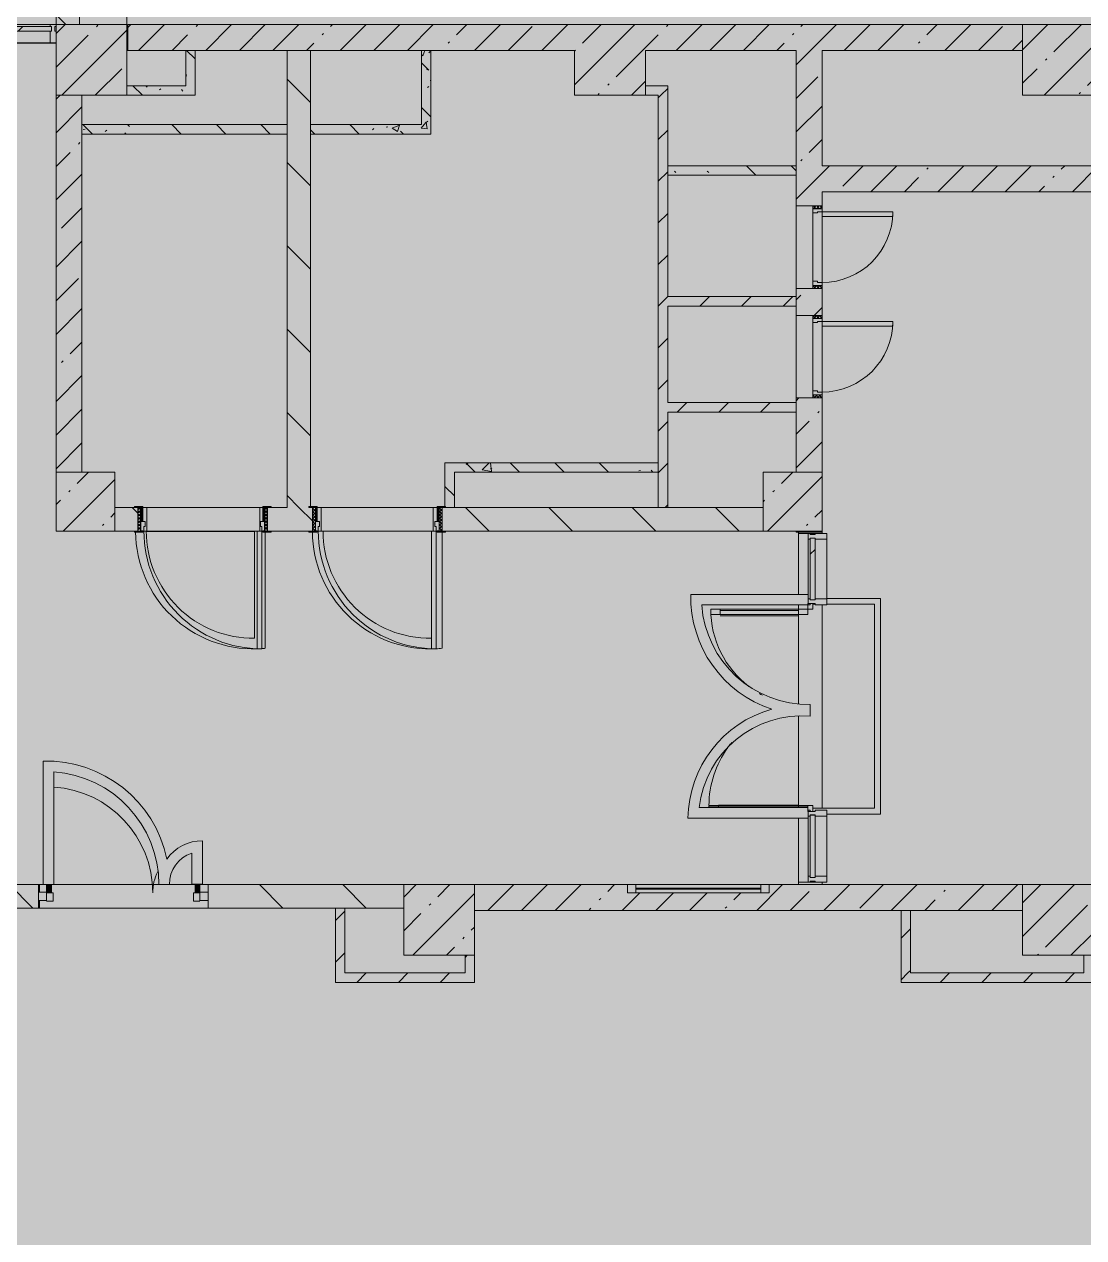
# Model space of a CAD drawing. Header units: millimetres. Extents: x -3456 to 185767, y -8553 to 29000.
# Drawn here: x 72197 to 81187, y 4902 to 15201 of the extents above; entities that cross this region are included whole.
import ezdxf

# ---------------------------------------------------------------- set-up
doc = ezdxf.new("R2010")
doc.units = ezdxf.units.MM
doc.layers.add('A-DETL-GENF-2', color=7, linetype='Continuous', lineweight=9, true_color=0xc0c0c0, transparency=0.4)
for name, color, linetype, lineweight, true_color in [('A-DETL-GENF-3', 7, 'Continuous', 5, 0xe2e2e2), ('A-DETL-GENF-5', 7, 'Continuous', 5, 0xb7b7b7), ('A-DOOR-3', 7, 'Continuous', 5, 0xaaaaaa), ('A-DOOR-4', 7, 'Continuous', 5, 0xe2e2e2), ('A-DOOR-5', 7, 'Continuous', 5, 0xb7b7b7), ('A-DOOR-FRAM-4', 7, 'Continuous', 5, 0xe2e2e2), ('A-DOOR-FRAM-5', 7, 'Continuous', 5, 0xaaaaaa), ('A-DOOR-FRAM-6', 7, 'Continuous', 5, 0xb7b7b7), ('A-FLOR-1', 7, 'Continuous', 5, 0xb7b7b7), ('A-GLAZ-3', 7, 'Continuous', 5, 0x737373), ('A-GLAZ-CURT-2', 7, 'Continuous', 5, 0x737373), ('A-GLAZ-CWMG-2', 7, 'Continuous', 5, 0x737373), ('A-WALL-4', 7, 'Continuous', 9, 0x737373), ('I-WALL-4', 7, 'Continuous', 5, 0x737373), ('I-WALL-5', 7, 'Continuous', 5, 0x787878), ('S-COLS-1', 7, 'Continuous', 5, 0x737373)]:
    doc.layers.add(name, color=color, linetype=linetype, lineweight=lineweight, true_color=true_color)
for name, color, linetype, lineweight in [('A-GLAZ-CURT-3', 7, 'Continuous', 5), ('I-WALL-3', 7, 'Continuous', 5), ('S-COLS-2', 7, 'Continuous', 5)]:
    doc.layers.add(name, color=color, linetype=linetype, lineweight=lineweight)
pattern_1 = [(135, (58756.86, 0), (-353.5534, -353.5534), [])]
pattern_2 = [(45, (58756.86, 0), (-285.123, 285.123), []), (45, (59042, 0), (-285.123, 285.123), [504.031, -100.806, 16.764, -84.042])]
pattern_3 = [(45, (58756.86, 0), (-176.7767, 176.7767), [])]
pattern_4 = [(135, (58756.86, 0), (-377.171, -377.171), [533.4, -88.9, 17.78, -88.9]), (135, (58756.86, 376.94), (-377.171, -377.171), []), (50, (58756.86, 0), (637.645, -55.787), [66.675, -733.425]), (355, (58756.86, 0), (-123.35, 668.7), [53.34, -586.74]), (100.451, (58810, -4.65), (514.299, 612.908), [56.665, -623.315]), (46.184, (58756.86, 177.8), (948.776, -147.15), [100.012, -1100.137]), (96.636, (58835.9, 165.5), (830.91, 865.997), [84.998, -934.973]), (351.184, (58756.9, 177.8), (830.918, 865.99), [80.01, -880.11]), (21, (58845.76, 133.35), (530.651, -357.928), [66.675, -733.425]), (326, (58845.76, 133.35), (216.308, 644.658), [53.34, -586.74]), (71.451, (58890, 103.5), (746.96, 286.724), [56.665, -623.315]), (37.5, (58756.86, 0), (10.8105, 295.9426), [16.764, -562.864, 16.764, -578.866, -588.962]), (37.5, (58756.86, 0), (10.8105, 295.9426), [-1175.258, 16.764, -572.198]), (7.5, (58756.86, 0), (233.869, 350.6318), [16.764, -322.834, 16.764, -549.529, -224.472]), (7.5, (58756.86, 0), (233.869, 350.6318), [-905.891, 16.764, -207.708]), (327.5, (58558.61, 0), (474.5678, -20.0513), [16.764, -205.486, 16.764, -676.656, -920.115]), (327.5, (58558.61, 0), (474.5678, -20.0513), [-915.67, 16.764, -903.351]), (317.5, (58469.7, 0), (518.452, 88.9934), [16.764, -272.161, 16.764, -443.738, -653.415]), (317.5, (58469.7, 0), (518.452, 88.9934), [-749.427, 16.764, -636.651])]

# ---------------------------------------------------------------- blocks, each defined once
blk = doc.blocks.new('BSC_Колонна _Прямоугольная - 600х600-V93-2_6_1_птичка')
at = {"layer": 'S-COLS-2'}
h = blk.add_hatch(dxfattribs=at)
h.set_pattern_fill('FP_121', color=256, style=0, pattern_type=2)
h.set_pattern_definition([(45, (-14010, -14900), (-285.123, 285.123), []), (45, (-13724.88, -14900), (-285.123, 285.123), [504.031, -100.806, 16.764, -84.042])])
h.paths.add_polyline_path([(300, -300), (300, 300), (-300, 300), (-300, -300)])
at = {"layer": 'S-COLS-1'}
for p, q in [((300, 300), (-300, 300)), ((-300, 300), (-300, -300)), ((300, -300), (300, 300)), ((-300, -300), (300, -300))]:
    blk.add_line(p, q, dxfattribs=at)
blk = doc.blocks.new('110_Дверь_СКБ_1Ст_Внутренняя1 - Д-4 1100x2100h_су мгн-32375332-2_6_1_птичка')
at = {"layer": 'A-DOOR-3'}
h = blk.add_hatch(dxfattribs=at)
h.set_pattern_fill('FP_15', color=256, style=0, pattern_type=2)
h.set_pattern_definition([(135, (1751.41, 164.685), (-14.14214, -14.14214), []), (225, (1751.41, 164.685), (14.14214, -14.14214), [])])
h.paths.add_polyline_path([(562.5, 100), (537.5, 100), (537.5, -100), (562.5, -100)])
at = {"layer": 'A-DOOR-4'}
h = blk.add_hatch(color=256, dxfattribs=at)
h.paths.add_polyline_path([(512.5, 100), (512.5, 60), (502.5, 60), (502.5, 20), (537.5, 20), (537.5, 100)])
h.paths.add_polyline_path([(-487.5, 100), (-512.5, 100), (-512.5, 20), (-477.5, 20), (-477.5, 60), (-487.5, 60)])
at = {"layer": 'A-DOOR-FRAM-4'}
for points in [[(-487.5, 1100), (-487.5, 100), (-447.5, 100), (-447.5, 1100)], [(-567.5, 108), (-567.5, 100), (-497.5, 100), (-497.5, 108)], [(522.5, 108), (522.5, 100), (592.5, 100), (592.5, 108)], [(-497.5, 20), (-512.5, 20), (-512.5, -100), (-497.5, -100)], [(537.5, 20), (522.5, 20), (522.5, -100), (537.5, -100)], [(-567.5, -100), (-567.5, -108), (-497.5, -108), (-497.5, -100)], [(592.5, -100), (522.5, -100), (522.5, -108), (592.5, -108)]]:
    blk.add_hatch(color=256, dxfattribs=at).paths.add_polyline_path(points)
at = {"layer": 'A-DOOR-FRAM-5'}
h = blk.add_hatch(dxfattribs=at)
h.set_pattern_fill('FP_16', color=256, style=0, pattern_type=2)
h.set_pattern_definition([(45, (-371.384, 164.685), (-14.1421, 14.1421), []), (135, (-371.384, 164.685), (-14.1421, -14.1421), [])])
h.paths.add_polyline_path([(-512.5, 100), (-537.5, 100), (-537.5, -100), (-512.5, -100)])
at = {"layer": 'A-DOOR-5'}
for p, q in [((-487.5, 1100), (-487.5, 100)), ((-447.5, 1100), (-487.5, 1100)), ((-447.5, 100), (-447.5, 1100)), ((-487.5, 100), (-447.5, 100))]:
    blk.add_line(p, q, dxfattribs=at)
blk.add_arc((-487.5, 100), 1000, 360, 90, dxfattribs=at)
at = {"layer": 'A-DOOR-FRAM-6'}
for p, q in [((-497.5, 108), (-567.5, 108)), ((-567.5, 108), (-567.5, 100)), ((-497.5, 100), (-497.5, 108)), ((592.5, 108), (522.5, 108)), ((522.5, 108), (522.5, 100)), ((592.5, 100), (592.5, 108)), ((-567.5, 100), (-497.5, 100)), ((-512.5, 100), (-537.5, 100)), ((-537.5, 100), (-537.5, -100)), ((-487.5, 100), (-512.5, 100)), ((-512.5, 100), (-512.5, 20)), ((-512.5, -100), (-512.5, 100)), ((-497.5, 100), (-512.5, 100)), ((-512.5, 100), (-512.5, 99)), ((-512.5, 99), (-497.5, 99)), ((-512.5, 20), (-477.5, 20)), ((-497.5, 20), (-512.5, 20)), ((-512.5, 20), (-512.5, -100)), ((-497.5, 99), (-497.5, 100)), ((-497.5, -100), (-497.5, 20)), ((-487.5, 60), (-487.5, 100)), ((-477.5, 60), (-487.5, 60)), ((-477.5, 20), (-477.5, 60)), ((512.5, 60), (502.5, 60)), ((502.5, 60), (502.5, 20)), ((502.5, 20), (537.5, 20)), ((512.5, 100), (512.5, 60)), ((537.5, 100), (512.5, 100)), ((537.5, 100), (522.5, 100)), ((522.5, 100), (522.5, 99)), ((522.5, 100), (592.5, 100)), ((522.5, 99), (537.5, 99)), ((537.5, 20), (522.5, 20)), ((522.5, 20), (522.5, -100)), ((537.5, 20), (537.5, 100)), ((562.5, 100), (537.5, 100)), ((537.5, 100), (537.5, -100)), ((537.5, 99), (537.5, 100)), ((537.5, -100), (537.5, 20)), ((562.5, -100), (562.5, 100)), ((-497.5, -100), (-567.5, -100)), ((-567.5, -100), (-567.5, -108)), ((-537.5, -100), (-512.5, -100)), ((-512.5, -100), (-497.5, -100)), ((-497.5, -108), (-497.5, -100)), ((522.5, -100), (537.5, -100)), ((592.5, -100), (522.5, -100)), ((522.5, -100), (522.5, -108)), ((537.5, -100), (562.5, -100)), ((592.5, -108), (592.5, -100)), ((-567.5, -108), (-497.5, -108)), ((522.5, -108), (592.5, -108))]:
    blk.add_line(p, q, dxfattribs=at)
blk = doc.blocks.new('BSC_Колонна _Прямоугольная - 500х500-V149-2_6_1_птичка')
at = {"layer": 'S-COLS-2'}
h = blk.add_hatch(dxfattribs=at)
h.set_pattern_fill('FP_172', color=256, style=0, pattern_type=2)
h.set_pattern_definition([(45, (-19960, -11150), (-285.123, 285.123), []), (45, (-19674.88, -11150), (-285.123, 285.123), [504.031, -100.806, 16.764, -84.042])])
h.paths.add_polyline_path([(-250, -250), (250, -250), (250, 250), (-250, 250), (-250, 72)])
at = {"layer": 'S-COLS-1'}
for p, q in [((250, 250), (-250, 250)), ((-250, 250), (-250, -250)), ((250, -250), (250, 250)), ((-250, -250), (250, -250))]:
    blk.add_line(p, q, dxfattribs=at)
blk = doc.blocks.new('110_Дверь_СКБ_1Ст - д-18 _п_ 700x2100h_Технический шкаф ЭОМ и СС-32102833-2_6_1_птичка')
at = {"layer": 'A-DOOR-3'}
h = blk.add_hatch(dxfattribs=at)
h.set_pattern_fill('FP_57', color=256, style=0, pattern_type=2)
h.set_pattern_definition([(135, (1951.41, 174.685), (-14.14214, -14.14214), []), (225, (1951.41, 174.685), (14.14214, -14.14214), [])])
h.paths.add_polyline_path([(362.5, 110), (337.5, 110), (337.5, 30), (362.5, 30)])
at = {"layer": 'A-DOOR-4'}
h = blk.add_hatch(color=256, dxfattribs=at)
h.paths.add_polyline_path([(337.5, 110), (312.5, 110), (312.5, 70), (302.5, 70), (302.5, 30), (337.5, 30)])
h.paths.add_polyline_path([(-277.5, 70), (-287.5, 70), (-287.5, 110), (-312.5, 110), (-312.5, 30), (-277.5, 30)])
at = {"layer": 'A-DOOR-FRAM-4'}
blk.add_hatch(color=256, dxfattribs=at).paths.add_polyline_path([(-247.5, 710), (-287.5, 710), (-287.5, 110), (-247.5, 110)])
at = {"layer": 'A-DOOR-FRAM-5'}
h = blk.add_hatch(dxfattribs=at)
h.set_pattern_fill('FP_58', color=256, style=0, pattern_type=2)
h.set_pattern_definition([(45, (-171.384, 174.685), (-14.1421, 14.1421), []), (135, (-171.384, 174.685), (-14.1421, -14.1421), [])])
h.paths.add_polyline_path([(-312.5, 110), (-337.5, 110), (-337.5, 30), (-312.5, 30)])
at = {"layer": 'A-DOOR-5'}
for p, q in [((-287.5, 710), (-287.5, 110)), ((-247.5, 710), (-287.5, 710)), ((-247.5, 110), (-247.5, 710)), ((-287.5, 110), (-247.5, 110))]:
    blk.add_line(p, q, dxfattribs=at)
blk.add_arc((-287.5, 110), 600, 360, 90, dxfattribs=at)
at = {"layer": 'A-DOOR-FRAM-6'}
for p, q in [((-312.5, 110), (-337.5, 110)), ((-337.5, 110), (-337.5, 30)), ((-287.5, 110), (-312.5, 110)), ((-312.5, 110), (-312.5, 30)), ((-312.5, 30), (-312.5, 110)), ((-287.5, 70), (-287.5, 110)), ((-247.5, 110), (312.5, 110)), ((312.5, 110), (312.5, 70)), ((337.5, 110), (312.5, 110)), ((337.5, 30), (337.5, 110)), ((362.5, 110), (337.5, 110)), ((337.5, 110), (337.5, 30)), ((362.5, 30), (362.5, 110)), ((-337.5, 30), (-312.5, 30)), ((-312.5, 30), (-277.5, 30)), ((-277.5, 70), (-287.5, 70)), ((-277.5, 30), (-277.5, 70)), ((302.5, 30), (-277.5, 30)), ((312.5, 70), (302.5, 70)), ((302.5, 70), (302.5, 30)), ((302.5, 30), (337.5, 30)), ((337.5, 30), (362.5, 30))]:
    blk.add_line(p, q, dxfattribs=at)
blk = doc.blocks.new('BSC_Колонна _Прямоугольная - 500х500-V178-2_6_1_птичка')
at = {"layer": 'S-COLS-2'}
h = blk.add_hatch(dxfattribs=at)
h.set_pattern_fill('FP_195', color=256, style=0, pattern_type=2)
h.set_pattern_definition([(45, (-13960, -11150), (-285.123, 285.123), []), (45, (-13674.88, -11150), (-285.123, 285.123), [504.031, -100.806, 16.764, -84.042])])
h.paths.add_polyline_path([(-250, -250), (250, -250), (250, 250), (-250, 250), (-250, -208)])
at = {"layer": 'S-COLS-1'}
for p, q in [((250, 250), (-250, 250)), ((-250, 250), (-250, -250)), ((250, -250), (250, 250)), ((-250, -250), (250, -250))]:
    blk.add_line(p, q, dxfattribs=at)
blk = doc.blocks.new('BSC_Колонна _Прямоугольная - 600х600-V182-2_6_1_птичка')
at = {"layer": 'S-COLS-2'}
h = blk.add_hatch(dxfattribs=at)
h.set_pattern_fill('FP_198', color=256, style=0, pattern_type=2)
h.set_pattern_definition([(45, (-22210, -14900), (-285.123, 285.123), []), (45, (-21924.88, -14900), (-285.123, 285.123), [504.031, -100.806, 16.764, -84.042])])
h.paths.add_polyline_path([(300, -300), (300, 300), (-300, 300), (-300, -300)])
at = {"layer": 'S-COLS-1'}
for p, q in [((300, 300), (-300, 300)), ((-300, 300), (-300, -300)), ((300, -300), (300, 300)), ((-300, -300), (300, -300))]:
    blk.add_line(p, q, dxfattribs=at)
blk = doc.blocks.new('BSC_Колонна _Прямоугольная - 600х600-V188-2_6_1_птичка')
at = {"layer": 'S-COLS-2'}
h = blk.add_hatch(dxfattribs=at)
h.set_pattern_fill('FP_204', color=256, style=0, pattern_type=2)
h.set_pattern_definition([(45, (-22210, -7600), (-285.123, 285.123), []), (45, (-21924.88, -7600), (-285.123, 285.123), [504.031, -100.806, 16.764, -84.042])])
h.paths.add_polyline_path([(300, -300), (300, 300), (-300, 300), (-300, -300)])
at = {"layer": 'S-COLS-1'}
for p, q in [((300, 300), (-300, 300)), ((-300, 300), (-300, -300)), ((300, -300), (300, 300)), ((-300, -300), (300, -300))]:
    blk.add_line(p, q, dxfattribs=at)
blk = doc.blocks.new('BSC_Колонна _Прямоугольная - 600х600-V200-2_6_1_птичка')
at = {"layer": 'S-COLS-2'}
h = blk.add_hatch(dxfattribs=at)
h.set_pattern_fill('FP_215', color=256, style=0, pattern_type=2)
h.set_pattern_definition([(45, (-16960, -7600), (-285.123, 285.123), []), (45, (-16674.88, -7600), (-285.123, 285.123), [504.031, -100.806, 16.764, -84.042])])
h.paths.add_polyline_path([(300, -300), (300, 300), (-300, 300), (-300, -300)])
at = {"layer": 'S-COLS-1'}
for p, q in [((300, 300), (-300, 300)), ((-300, 300), (-300, -300)), ((300, -300), (300, 300)), ((-300, -300), (300, -300))]:
    blk.add_line(p, q, dxfattribs=at)
blk = doc.blocks.new('Прямоугольный импост - Импост структурный с накладкой - 160мм-23997896-2_6_1_птичка')
at = {"layer": 'A-GLAZ-CWMG-2'}
for p, q in [((-50, 40), (-50, 140)), ((-50, 140), (0, 140)), ((-40, 40), (-50, 40)), ((-50, -17), (-50, 0)), ((-50, 0), (-40, 0)), ((-40, 0), (-40, 40)), ((-10, 40), (-10, 0)), ((0, 40), (-10, 40)), ((-10, 0), (0, 0)), ((0, -17), (-50, -17))]:
    blk.add_line(p, q, dxfattribs=at)
blk = doc.blocks.new('Системная панель - Стекло - 40мм-23997898-2_6_1_птичка')
at = {"layer": 'A-GLAZ-CURT-3'}
h = blk.add_hatch(dxfattribs=at)
h.set_pattern_fill('FP_220', color=256, style=0, pattern_type=2)
h.set_pattern_definition([(45, (-13750.1, -14683), (-1414.21, 1414.21), [1000, -3000]), (45, (-14750.1, -15183), (-1414.21, 1414.21), [3000, -1000]), (45, (-12750.1, -15683), (-1414.21, 1414.21), [1000, -3000])])
h.paths.add_polyline_path([(420, -40), (420, 0), (-420, 0), (-420, -40)])
at = {"layer": 'A-GLAZ-CURT-2'}
for p, q in [((420, 0), (-420, 0)), ((-420, 0), (-420, -40)), ((-420, -40), (420, -40)), ((420, -40), (420, 0))]:
    blk.add_line(p, q, dxfattribs=at)
blk = doc.blocks.new('Прямоугольный импост - Импост структурный с накладкой - 160мм-23771920-2_6_1_птичка')
at = {"layer": 'A-GLAZ-CWMG-2'}
for p, q in [((13660, 15200), (12840, 15200)), ((13660, 15043), (12840, 15043))]:
    blk.add_line(p, q, dxfattribs=at)
blk = doc.blocks.new('Прямоугольный импост - 50 x 70 мм-31927764-2_6_1_птичка')
at = {"layer": 'A-GLAZ-CWMG-2'}
for p, q in [((-70, 35), (0, 35)), ((-70, -35), (-70, 35)), ((0, 35), (0, -35)), ((0, -35), (-70, -35))]:
    blk.add_line(p, q, dxfattribs=at)
blk = doc.blocks.new('Дверь_Витражная_остекление_ - ДВН_ДАО_Главный вход_1200 в свету Д-22 _п_-31928779-2_6_1_птичка')
at = {"layer": 'A-DOOR-4'}
for points in [[(650, 30), (650, 103), (610, 103), (610, 30)], [(-610, 30), (-610, 100), (-650, 100), (-650, 30)]]:
    blk.add_hatch(color=256, dxfattribs=at).paths.add_polyline_path(points)
at = {"layer": 'A-DETL-GENF-5'}
for p, q in [((610, 103), (610, 30)), ((650, 35), (650, 103)), ((-650, 100), (-650, 35)), ((-650, 30), (-610, 30)), ((-595, 30), (-650, 30)), ((-610, 30), (-610, 100)), ((-595, -40), (-595, 30)), ((595, -40), (595, 30)), ((595, 30), (650, 30)), ((610, 30), (650, 30)), ((-650, -40), (-595, -40)), ((650, -40), (595, -40))]:
    blk.add_line(p, q, dxfattribs=at)
at = {"layer": 'A-DOOR-5'}
for p, q in [((650, 103), (650, 35)), ((-650, 100), (-650, 35))]:
    blk.add_line(p, q, dxfattribs=at)
for centre, radius, start, end in [((-650, 30), 900, 360, 86.0972), ((650, 30), 400, 153.3442, 180)]:
    blk.add_arc(centre, radius, start, end, dxfattribs=at)
blk = doc.blocks.new('Прямоугольный импост - 50 x 70 мм-31701779-2_6_1_птичка')
at = {"layer": 'A-GLAZ-CWMG-2'}
for p, q in [((0, 35), (-70, 35)), ((-70, 35), (-70, -35)), ((0, -35), (0, 35)), ((-70, -35), (0, -35))]:
    blk.add_line(p, q, dxfattribs=at)
blk = doc.blocks.new('Прямоугольный импост - Импост структурный с накладкой - 160мм Темный-30756008-2_6_1_птичка')
at = {"layer": 'A-GLAZ-CWMG-2'}
for p, q in [((-50, 0), (-50, 17)), ((-50, 17), (0, 17)), ((-40, 0), (-50, 0)), ((-40, -40), (-40, 0)), ((0, 0), (-10, 0)), ((-10, 0), (-10, -40)), ((0, 17), (0, 0)), ((-50, -140), (-50, -40)), ((-50, -40), (-40, -40)), ((-10, -40), (0, -40)), ((0, -40), (0, -140)), ((0, -140), (-50, -140))]:
    blk.add_line(p, q, dxfattribs=at)
blk = doc.blocks.new('Системная панель - Стекло - 40мм-32387041-2_6_1_птичка')
at = {"layer": 'A-GLAZ-CURT-3'}
h = blk.add_hatch(dxfattribs=at)
h.set_pattern_fill('FP_227', color=256, style=0, pattern_type=2)
h.set_pattern_definition([(135, (10077.7, -20610), (-1414.21, -1414.21), [1000, -3000]), (135, (10577.7, -21610), (-1414.21, -1414.21), [3000, -1000]), (135, (11077.7, -19610), (-1414.21, -1414.21), [1000, -3000])])
h.paths.add_polyline_path([(262, 40), (-262, 40), (-262, 0), (262, 0)])
at = {"layer": 'A-GLAZ-CURT-2'}
for p, q in [((262, 40), (-262, 40)), ((-262, 40), (-262, 0)), ((-262, 0), (262, 0)), ((262, 0), (262, 40))]:
    blk.add_line(p, q, dxfattribs=at)
blk = doc.blocks.new('Прямоугольный импост - Импост структурный с накладкой - 160мм Темный-30755591-2_6_1_птичка')
at = {"layer": 'A-GLAZ-CWMG-2'}
for p, q in [((-25, 0), (-25, 17)), ((-25, 17), (25, 17)), ((-15, 0), (-25, 0)), ((-15, -40), (-15, 0)), ((25, 0), (15, 0)), ((15, 0), (15, -40)), ((25, 17), (25, 0)), ((-25, -140), (-25, -40)), ((-25, -40), (-15, -40)), ((15, -40), (25, -40)), ((25, -40), (25, -140)), ((25, -140), (-25, -140))]:
    blk.add_line(p, q, dxfattribs=at)
blk = doc.blocks.new('Системная панель - Стекло - 40мм-32387061-2_6_1_птичка')
at = {"layer": 'A-GLAZ-CURT-2'}
for p, q in [((265, 40), (-265, 40)), ((-265, 40), (-265, 0)), ((-265, 0), (265, 0)), ((265, 0), (265, 40))]:
    blk.add_line(p, q, dxfattribs=at)
blk = doc.blocks.new('Прямоугольный импост - Импост структурный с накладкой - 160мм Темный-32387059-2_6_1_птичка')
at = {"layer": 'A-GLAZ-CWMG-2'}
for p, q in [((20093, 7970), (20093, 8480)), ((20250, 7970), (20250, 8480))]:
    blk.add_line(p, q, dxfattribs=at)
blk = doc.blocks.new('Прямоугольный импост - Импост структурный с накладкой - 160мм Темный-30755595-2_6_1_птичка')
at = {"layer": 'A-GLAZ-CWMG-2'}
for p, q in [((0, 17), (-50, 17)), ((-50, 17), (-50, 0)), ((-50, 0), (-40, 0)), ((-40, 0), (-40, -40)), ((-10, -40), (-10, 0)), ((-10, 0), (0, 0)), ((0, 0), (0, 17)), ((-40, -40), (-50, -40)), ((-50, -40), (-50, -140)), ((0, -40), (-10, -40)), ((0, -140), (0, -40)), ((-50, -140), (0, -140))]:
    blk.add_line(p, q, dxfattribs=at)
blk = doc.blocks.new('Дверь_Витражная_остекление_ - ВВ-16 остекление-32390142-2_6_1_птичка')
at = {"layer": 'A-DETL-GENF-3'}
for points in [[(-788, -56), (-788, -20), (-833, -20), (-833, -845), (-788, -845)], [(850, -860), (850, -20), (838, -20), (838, -860)]]:
    blk.add_hatch(color=256, dxfattribs=at).paths.add_polyline_path(points)
at = {"layer": 'A-DETL-GENF-5'}
for p, q in [((-788, -20), (-833, -20)), ((-833, -845), (-833, -20)), ((-788, -20), (-833, -20)), ((-833, -20), (-833, -845)), ((-833, -100), (-788, -100)), ((-823, -765), (-823, -100)), ((-788, -845), (-788, -20)), ((-788, -845), (-788, -20)), ((-779, -765), (-779, -100)), ((829, -780), (829, -100)), ((838, -860), (838, -20)), ((838, -20), (838, -860)), ((850, -100), (838, -100)), ((-833, -765), (-788, -765)), ((850, -780), (838, -780)), ((-833, -845), (-788, -845)), ((-833, -845), (-788, -845)), ((850, -860), (838, -860)), ((838, -860), (850, -860))]:
    blk.add_line(p, q, dxfattribs=at)
at = {"layer": 'A-DOOR-5'}
for p, q in [((-883, 20), (-833, 20)), ((-883, -20), (-883, 20)), ((-833, 20), (-833, -20)), ((833, 20), (883, 20)), ((833, -20), (833, 20)), ((883, 20), (883, -20)), ((-833, -20), (-883, -20)), ((-833, -845), (-833, -20)), ((833, -860), (833, -20)), ((883, -20), (833, -20))]:
    blk.add_line(p, q, dxfattribs=at)
for centre, radius, start, end in [((-833, -20), 825, 329.8094, 332.2043), ((-833, -20), 825, 270, 322.6078), ((833, -20), 840, 230.3386, 232.9926), ((833, -20), 840, 234.0758, 270)]:
    blk.add_arc(centre, radius, start, end, dxfattribs=at)
blk = doc.blocks.new('Прямоугольный импост - Импост структурный с накладкой - 160мм Темный-32387142-2_6_1_птичка')
at = {"layer": 'A-GLAZ-CWMG-2'}
for p, q in [((20093, 10325), (20093, 10830)), ((20250, 10325), (20250, 10830))]:
    blk.add_line(p, q, dxfattribs=at)
blk = doc.blocks.new('120_Окно_СКБ_1Ст - 120_Окно_СКБ_1Ст 400х1200 EI30-V247-2_6_1_птичка')
at = {"layer": 'A-GLAZ-3'}
for p, q in [((-600, 40), (-600, 110)), ((-600, 110), (-530, 110)), ((600, 110), (-600, 110)), ((-530, 110), (-530, 40)), ((530, 40), (530, 110)), ((530, 110), (600, 110)), ((600, 110), (600, 40)), ((-530, 40), (-600, 40)), ((-600, 40), (600, 40)), ((530, 80), (-530, 80)), ((530, 70), (-530, 70)), ((600, 40), (530, 40))]:
    blk.add_line(p, q, dxfattribs=at)

msp = doc.modelspace()

# ---------------------------------------------------------------- hatches: boundary and pattern name
at = {"layer": 'A-DETL-GENF-2'}
msp.add_hatch(color=256, dxfattribs=at).paths.add_polyline_path([(91930.6, -280), (97516.9, -280), (97516.9, 23777.7), (92616.9, 23777.7), (92616.9, 27350), (62608.9, 27350), (62608.9, 15358), (58488.9, 15358), (58488.9, -280), (91003.1, -280)])
at = {"layer": 'I-WALL-3'}
h = msp.add_hatch(dxfattribs=at)
h.set_pattern_fill('FP_131', color=256, style=0, pattern_type=2)
h.set_pattern_definition(pattern_1)
h.paths.add_polyline_path([(72467.1, 15200), (72667.1, 15200), (72667.1, 17850), (72467.1, 17850), (72467.1, 15850)])
h.paths.add_polyline_path([(72467.1, 18450), (72667.1, 18450), (72667.1, 21600), (72467.1, 21600), (72467.1, 20477.7)])
h.paths.add_polyline_path([(72467.1, 22200), (72667.1, 22200), (72667.1, 26300), (72467.1, 26300), (72467.1, 25105.5)])
h = msp.add_hatch(dxfattribs=at)
h.set_pattern_fill('FP_128', color=256, style=0, pattern_type=2)
h.set_pattern_definition(pattern_2)
h.paths.add_polyline_path([(89366.9, 14980), (89546.9, 14980), (89546.9, 15200), (89366.9, 15196.3)])
h.paths.add_polyline_path([(85438.1, 14980), (88766.9, 14980), (88766.9, 15200), (85166.9, 15200), (85166.9, 14980)])
h.paths.add_polyline_path([(73566.9, 14980), (76867.1, 14980), (76867.1, 15200), (73076.9, 15200), (73076.9, 14980), (73380.5, 14980)])
h.paths.add_polyline_path([(84566.9, 14980), (84566.9, 15200), (81266.9, 15200), (81266.9, 14980), (81728.1, 14980)])
h.paths.add_polyline_path([(77467.1, 14980), (80666.9, 14980), (80666.9, 15200), (77467.1, 15200)])
h = msp.add_hatch(dxfattribs=at)
h.set_pattern_fill('FP_131', color=256, style=0, pattern_type=2)
h.set_pattern_definition(pattern_1)
h.paths.add_polyline_path([(74426.9, 11100), (74611.9, 11100), (74611.9, 11108), (74626.9, 11108), (74626.9, 14980), (74426.9, 14980), (74426.9, 11222.2)])
h = msp.add_hatch(dxfattribs=at)
h.set_pattern_fill('FP_128', color=256, style=0, pattern_type=2)
h.set_pattern_definition(pattern_2)
h.paths.add_polyline_path([(78746.9, 10890), (78966.9, 10890), (78966.9, 10900), (78746.9, 10900)])
h.paths.add_polyline_path([(78886.9, 11400), (78966.9, 11400), (78966.9, 12030), (78746.9, 12030), (78746.9, 11400), (78857.9, 11400)])
h.paths.add_polyline_path([(78886.9, 12730), (78966.9, 12730), (78966.9, 12960), (78746.9, 12960), (78746.9, 12730)])
h.paths.add_polyline_path([(78886.9, 13660), (78966.9, 13660), (78966.9, 14980), (78746.9, 14980), (78746.9, 13660)])
h = msp.add_hatch(dxfattribs=at)
h.set_pattern_fill('FP_132', color=256, style=0, pattern_type=2)
h.set_pattern_definition(pattern_3)
h.paths.add_polyline_path([(77576.9, 14600), (77656.9, 14600), (77656.9, 14680), (77467.1, 14680), (77467.1, 14600)])
h = msp.add_hatch(dxfattribs=at)
h.set_pattern_fill('FP_128', color=256, style=0, pattern_type=2)
h.set_pattern_definition(pattern_2)
h.paths.add_polyline_path([(72686.9, 11400), (72686.9, 14600), (72466.9, 14600), (72467, 11400)])
h = msp.add_hatch(dxfattribs=at)
h.set_pattern_fill('FP_132', color=256, style=0, pattern_type=2)
h.set_pattern_definition(pattern_3)
h.paths.add_polyline_path([(77656.9, 11100), (77656.9, 14600), (77576.9, 14600), (77576.9, 11100)])
h = msp.add_hatch(dxfattribs=at)
h.set_pattern_fill('FP_128', color=256, style=0, pattern_type=2)
h.set_pattern_definition(pattern_2)
h.paths.add_polyline_path([(89148.1, 13780), (89546.9, 13780), (89546.9, 14000), (78966.9, 14000), (78966.9, 13780), (85438.1, 13780)])
h = msp.add_hatch(dxfattribs=at)
h.set_pattern_fill('FP_132', color=256, style=0, pattern_type=2)
h.set_pattern_definition(pattern_3)
h.paths.add_polyline_path([(78746.9, 12810), (78746.9, 12890), (77656.9, 12890), (77656.9, 12810), (78018.1, 12810)])
h = msp.add_hatch(dxfattribs=at)
h.set_pattern_fill('FP_132', color=256, style=0, pattern_type=2)
h.set_pattern_definition(pattern_3)
h.paths.add_polyline_path([(78746.9, 11910), (78746.9, 11990), (77656.9, 11990), (77656.9, 11910), (78018.1, 11910)])
h = msp.add_hatch(dxfattribs=at)
h.set_pattern_fill('FP_131', color=256, style=0, pattern_type=2)
h.set_pattern_definition(pattern_1)
h.paths.add_polyline_path([(78466.9, 10900), (78466.9, 11100), (75741.9, 11100), (75741.9, 10900), (78018.1, 10900)])
h.paths.add_polyline_path([(72966.9, 10900), (73161.9, 10900), (73161.9, 11100), (72966.9, 11100), (72966.9, 11034.5)])
h.paths.add_polyline_path([(74291.9, 10900), (74641.9, 10900), (74641.9, 11100), (74261.9, 11100), (74261.9, 10900)])
h = msp.add_hatch(dxfattribs=at)
h.set_pattern_fill('FP_131', color=256, style=0, pattern_type=2)
h.set_pattern_definition(pattern_1)
h.paths.add_polyline_path([(72316.8, 7700), (72316.8, 7900), (71516.9, 7900), (71516.9, 7700), (71525.5, 7700)])
h.paths.add_polyline_path([(74308, 7700), (75416.9, 7700), (75416.9, 7900), (73756.8, 7900), (73756.8, 7700)])
h.paths.add_polyline_path([(65960.5, 7700), (66416.9, 7700), (66416.9, 7900), (65286.9, 7900), (65286.9, 7700)])
h.paths.add_polyline_path([(62486.9, 7700), (62786.9, 7700), (62786.9, 7900), (62486.9, 7900), (62486.9, 7751.4)])
h.paths.add_polyline_path([(67616.9, 7700), (70916.9, 7700), (70916.9, 7900), (70216.9, 7900), (70216.9, 7830), (69416.9, 7830), (69416.9, 7900), (67016.9, 7900), (67016.9, 7700), (67416.9, 7700)])
h = msp.add_hatch(dxfattribs=at)
h.set_pattern_fill('FP_128', color=256, style=0, pattern_type=2)
h.set_pattern_definition(pattern_2)
h.paths.add_polyline_path([(79636.9, 7680), (80666.9, 7680), (80666.9, 7900), (78516.9, 7900), (78516.9, 7830), (77316.9, 7830), (77316.9, 7900), (76016.9, 7900), (76016.9, 7680), (78018.1, 7680)])
h = msp.add_hatch(dxfattribs=at)
h.set_pattern_fill('FP_132', color=256, style=0, pattern_type=2)
h.set_pattern_definition(pattern_3)
h.paths.add_polyline_path([(74916.9, 7070), (74916.9, 7700), (74836.9, 7700), (74836.9, 7070)])
h = msp.add_hatch(dxfattribs=at)
h.set_pattern_fill('FP_132', color=256, style=0, pattern_type=2)
h.set_pattern_definition(pattern_3)
h.paths.add_polyline_path([(79716.9, 7150), (79716.9, 7680), (79636.9, 7680), (79636.9, 7150)])
h = msp.add_hatch(dxfattribs=at)
h.set_pattern_fill('FP_132', color=256, style=0, pattern_type=2)
h.set_pattern_definition(pattern_3)
h.paths.add_polyline_path([(76016.9, 7150), (76016.9, 7300), (75936.9, 7300), (75936.9, 7150)])
h = msp.add_hatch(dxfattribs=at)
h.set_pattern_fill('FP_132', color=256, style=0, pattern_type=2)
h.set_pattern_definition(pattern_3)
h.paths.add_polyline_path([(74916.9, 7070), (76016.9, 7070), (76016.9, 7150), (74916.9, 7150)])
h = msp.add_hatch(dxfattribs=at)
h.set_pattern_fill('FP_132', color=256, style=0, pattern_type=2)
h.set_pattern_definition(pattern_3)
h.paths.add_polyline_path([(79636.9, 7070), (81186.9, 7070), (81186.9, 7150), (79636.9, 7150)])
at = {"layer": 'I-WALL-5'}
h = msp.add_hatch(dxfattribs=at)
h.set_pattern_fill('FP_139', color=256, style=0, pattern_type=2)
h.set_pattern_definition(pattern_4)
h.paths.add_polyline_path([(73646.9, 14680), (73646.9, 14980), (73566.9, 14980), (73566.9, 14680)])
h = msp.add_hatch(dxfattribs=at)
h.set_pattern_fill('FP_139', color=256, style=0, pattern_type=2)
h.set_pattern_definition(pattern_4)
h.paths.add_polyline_path([(75646.9, 14350), (75646.9, 14980), (75566.9, 14980), (75566.9, 14350)])
h = msp.add_hatch(dxfattribs=at)
h.set_pattern_fill('FP_139', color=256, style=0, pattern_type=2)
h.set_pattern_definition(pattern_4)
h.paths.add_polyline_path([(73066.9, 14600), (73646.9, 14600), (73646.9, 14680), (73066.9, 14680)])
h = msp.add_hatch(dxfattribs=at)
h.set_pattern_fill('FP_139', color=256, style=0, pattern_type=2)
h.set_pattern_definition(pattern_4)
h.paths.add_polyline_path([(74426.9, 14270), (74426.9, 14350), (72686.9, 14350), (72686.9, 14270), (74308, 14270)])
h = msp.add_hatch(dxfattribs=at)
h.set_pattern_fill('FP_139', color=256, style=0, pattern_type=2)
h.set_pattern_definition(pattern_4)
h.paths.add_polyline_path([(74626.9, 14270), (75646.9, 14270), (75646.9, 14350), (74626.9, 14350)])
h = msp.add_hatch(dxfattribs=at)
h.set_pattern_fill('FP_139', color=256, style=0, pattern_type=2)
h.set_pattern_definition(pattern_4)
h.paths.add_polyline_path([(78746.9, 13920), (78746.9, 14000), (77656.9, 14000), (77656.9, 13920), (78018.1, 13920)])
h = msp.add_hatch(dxfattribs=at)
h.set_pattern_fill('FP_139', color=256, style=0, pattern_type=2)
h.set_pattern_definition(pattern_4)
h.paths.add_polyline_path([(75771.9, 11100), (75846.9, 11100), (75846.9, 11480), (75766.9, 11480), (75771.9, 11108)])
h = msp.add_hatch(dxfattribs=at)
h.set_pattern_fill('FP_139', color=256, style=0, pattern_type=2)
h.set_pattern_definition(pattern_4)
h.paths.add_polyline_path([(77576.9, 11400), (77576.9, 11480), (75846.9, 11480), (75846.9, 11400)])
at = {"layer": 'S-COLS-2'}
h = msp.add_hatch(dxfattribs=at)
h.set_pattern_fill('FP_128', color=256, style=0, pattern_type=2)
h.set_pattern_definition(pattern_2)
h.paths.add_polyline_path([(77467.1, 14600), (77467.1, 15200), (76867.1, 15200), (76867.1, 14600)])

# ---------------------------------------------------------------- linework, layer by layer
at = {"layer": 'A-FLOR-1'}
for p, q in [((73067.1, 15200), (73067.1, 24680)), ((72466.9, 15040), (65526.9, 15040)), ((73076.9, 14980), (73066.9, 14980)), ((73201.9, 11100), (73236.9, 11100)), ((73236.9, 11100), (73236.9, 10897.8)), ((74196.9, 10900), (74196.9, 11100)), ((74196.9, 11100), (74221.9, 11100)), ((74681.9, 11100), (74716.9, 11100)), ((74716.9, 11100), (74716.9, 10900)), ((75666.9, 10900), (75666.9, 11100)), ((75666.9, 11100), (75701.9, 11100)), ((73231.9, 10899), (73201.9, 10899)), ((73236.9, 10897.8), (74151.9, 10897.8)), ((74171.9, 10900), (74151.9, 10900)), ((74151.9, 10900), (74151.9, 9990.1)), ((74241.9, 9905), (74241.9, 10892)), ((74731.9, 10899), (74681.9, 10899)), ((74716.9, 10900), (75651.9, 10900)), ((75741.9, 9905), (75741.9, 10892)), ((78849.9, 10363), (77853.2, 10363)), ((79461.9, 10328.9), (79006.9, 10328.9)), ((79461.9, 8497.4), (79461.9, 10328.9)), ((77945.2, 10273), (78846.9, 10273)), ((78886.9, 10278.9), (78906.9, 10278.9)), ((79006.9, 10278.9), (79411.9, 10278.9)), ((79411.9, 10278.9), (79411.9, 8547.4)), ((78866.9, 9329.4), (78866.9, 9428.1)), ((72357.1, 8947.6), (72357.1, 7900)), ((72447.1, 7900), (72447.1, 8855.9)), ((78846.9, 8553), (77924.2, 8553)), ((77828.5, 8463), (78849.9, 8463)), ((79411.9, 8547.4), (78886.9, 8547.4)), ((79006.9, 8497.4), (79461.9, 8497.4)), ((73708.1, 7903), (73708.1, 8272)), ((73618.1, 8167.1), (73618.1, 7903)), ((72316.8, 7900), (73756.8, 7900)), ((72326.1, 7900), (72326.1, 7835)), ((73618.1, 7903), (73708.1, 7903)), ((72326.1, 7765), (72326.1, 7700))]:
    msp.add_line(p, q, dxfattribs=at)
for centre, radius, start, end in [((74141.9, 10900), 1000, 180.45922, 271.72242), ((74141.9, 10900), 910, 180.06296, 270.62964), ((75641.9, 10900), 1000, 180.45922, 270.57477), ((75641.9, 10900), 910, 180.06296, 270.62964), ((78852.8, 10338), 1000, 178.56746, 251.86052), ((78852.8, 10338), 910, 184.09604, 270.88287), ((74141.9, 10900), 1000, 274.01771, 275.73917), ((75641.9, 10900), 1000, 272.87006, 275.73917), ((78797.5, 8453.1), 969, 105.31636, 179.41553), ((78797.5, 8453.1), 879, 85.47205, 173.47514), ((72384.1, 7903), 1045, 11.78406, 91.48467), ((72384.1, 7903), 955, 359.82001, 86.22206), ((73708.1, 7903), 369, 90, 144.66492), ((73708.1, 7903), 279, 108.81906, 180.6161)]:
    msp.add_arc(centre, radius, start, end, dxfattribs=at)
at = {"layer": 'A-WALL-4'}
for p, q in [((73646.9, 14980), (73566.9, 14980)), ((74626.9, 14980), (74426.9, 14980)), ((75646.9, 14980), (75566.9, 14980)), ((72686.9, 14350), (72686.9, 14270)), ((74426.9, 14270), (74426.9, 14350)), ((74626.9, 14350), (74626.9, 14270)), ((77656.9, 14000), (77656.9, 13920)), ((78746.9, 13920), (78746.9, 14000)), ((78746.9, 12810), (78746.9, 12890)), ((78746.9, 11910), (78746.9, 11990)), ((77576.9, 11400), (77576.9, 11480)), ((75771.9, 11100), (75846.9, 11100)), ((77576.9, 11100), (77656.9, 11100)), ((78966.9, 10890), (78966.9, 10900)), ((78766.9, 7900), (78966.9, 7900)), ((74916.9, 7700), (74836.9, 7700)), ((79716.9, 7680), (79636.9, 7680))]:
    msp.add_line(p, q, dxfattribs=at)
at = {"layer": 'I-WALL-4'}
for p, q in [((72467.1, 17850), (72467.1, 15200)), ((72667.1, 15200), (72667.1, 17850)), ((76867.1, 15200), (73076.9, 15200)), ((73076.9, 15200), (73076.9, 14980)), ((80666.9, 15200), (77467.1, 15200)), ((73076.9, 14980), (73566.9, 14980)), ((73566.9, 14980), (73566.9, 14680)), ((73646.9, 14980), (74426.9, 14980)), ((73646.9, 14600), (73646.9, 14980)), ((74426.9, 14980), (74426.9, 14350)), ((74626.9, 14350), (74626.9, 14980)), ((74626.9, 14980), (75566.9, 14980)), ((75566.9, 14980), (75566.9, 14350)), ((75646.9, 14980), (76867.1, 14980)), ((75646.9, 14270), (75646.9, 14980)), ((77467.1, 14980), (78746.9, 14980)), ((78746.9, 14980), (78746.9, 14000)), ((78966.9, 14980), (80666.9, 14980)), ((78966.9, 14000), (78966.9, 14980)), ((73566.9, 14680), (73066.9, 14680)), ((77656.9, 14680), (77467.1, 14680)), ((77467.1, 14680), (77467.1, 14600)), ((77656.9, 14000), (77656.9, 14680)), ((72466.9, 14600), (72466.9, 11400)), ((72686.9, 14350), (72686.9, 14600)), ((73066.9, 14600), (73646.9, 14600)), ((77467.1, 14600), (77576.9, 14600)), ((77576.9, 14600), (77576.9, 11480)), ((74426.9, 14350), (72686.9, 14350)), ((75566.9, 14350), (74626.9, 14350)), ((72686.9, 11400), (72686.9, 14270)), ((72686.9, 14270), (74426.9, 14270)), ((74426.9, 14270), (74426.9, 11100)), ((74626.9, 11108), (74626.9, 14270)), ((74626.9, 14270), (75646.9, 14270)), ((78746.9, 14000), (77656.9, 14000)), ((77656.9, 12890), (77656.9, 13920)), ((77656.9, 13920), (78746.9, 13920)), ((78746.9, 12890), (78746.9, 13920)), ((89546.9, 14000), (78966.9, 14000)), ((78966.9, 13660), (78966.9, 13780)), ((78966.9, 13780), (90056.9, 13780)), ((78746.9, 13660), (78886.9, 13660)), ((78746.9, 12890), (77656.9, 12890)), ((78886.9, 12960), (78746.9, 12960)), ((78966.9, 12730), (78966.9, 12960)), ((77656.9, 11990), (77656.9, 12810)), ((77656.9, 12810), (78746.9, 12810)), ((78746.9, 11990), (78746.9, 12810)), ((78746.9, 12730), (78886.9, 12730)), ((78746.9, 11990), (77656.9, 11990)), ((78886.9, 12030), (78746.9, 12030)), ((78966.9, 11400), (78966.9, 12030)), ((77656.9, 11100), (77656.9, 11910)), ((77656.9, 11910), (78746.9, 11910)), ((78746.9, 11910), (78746.9, 11400)), ((75766.9, 11480), (75766.9, 11108)), ((77576.9, 11480), (75766.9, 11480)), ((75846.9, 11100), (75846.9, 11400)), ((75846.9, 11400), (77576.9, 11400)), ((77576.9, 11400), (77576.9, 11100)), ((73131.9, 11100), (72966.9, 11100)), ((73201.9, 11100), (74221.9, 11100)), ((74426.9, 11100), (74291.9, 11100)), ((74716.9, 11100), (75666.9, 11100)), ((77576.9, 11100), (75846.9, 11100)), ((78466.9, 11100), (77656.9, 11100)), ((72966.9, 10900), (73131.9, 10900)), ((74151.9, 10900), (73211.9, 10900)), ((74291.9, 10900), (74611.9, 10900)), ((74716.9, 10900), (74691.9, 10900)), ((75771.9, 10900), (78466.9, 10900)), ((78746.9, 10900), (78746.9, 10890)), ((78746.9, 10890), (78966.9, 10890)), ((78766.9, 10363), (78766.9, 10900)), ((78766.9, 10880), (78966.9, 10880)), ((78966.9, 10880), (78966.9, 10890)), ((78766.9, 9432.4), (78766.9, 10273)), ((78966.9, 10275.4), (78966.9, 8547.4)), ((78766.9, 8553), (78766.9, 9331.4)), ((78766.9, 7900), (78766.9, 8463)), ((72316.8, 7900), (71516.9, 7900)), ((72316.8, 7700), (72316.8, 7900)), ((75416.9, 7900), (73756.8, 7900)), ((73756.8, 7900), (73756.8, 7700)), ((77316.9, 7900), (76016.9, 7900)), ((78766.9, 7900), (78516.9, 7900)), ((78966.9, 7920), (78766.9, 7920)), ((78966.9, 7900), (78966.9, 7920)), ((80666.9, 7900), (78966.9, 7900)), ((74836.9, 7700), (71516.9, 7700)), ((74836.9, 7700), (74836.9, 7070)), ((74916.9, 7700), (75416.9, 7700)), ((74916.9, 7150), (74916.9, 7700)), ((76016.9, 7680), (79636.9, 7680)), ((79636.9, 7680), (79636.9, 7070)), ((79716.9, 7150), (79716.9, 7680)), ((79716.9, 7680), (80666.9, 7680)), ((75936.9, 7300), (75936.9, 7150)), ((76016.9, 7070), (76016.9, 7300)), ((81186.9, 7300), (81186.9, 7150)), ((75936.9, 7150), (74916.9, 7150)), ((81186.9, 7150), (79716.9, 7150)), ((74836.9, 7070), (76016.9, 7070)), ((79636.9, 7070), (81266.9, 7070))]:
    msp.add_line(p, q, dxfattribs=at)
at = {"layer": 'S-COLS-1'}
for p, q in [((77467.1, 15200), (76867.1, 15200)), ((76867.1, 14980), (76867.1, 14600)), ((77467.1, 14600), (77467.1, 14980)), ((76867.1, 14600), (77467.1, 14600))]:
    msp.add_line(p, q, dxfattribs=at)

# ---------------------------------------------------------------- block references
at = {"layer": 'A-DOOR-5'}
for name, p, rotation in [('110_Дверь_СКБ_1Ст - д-18 _п_ 700x2100h_Технический шкаф ЭОМ и СС-32102833-2_6_1_птичка', (78856.9, 13322.5), 269.9999999999999), ('110_Дверь_СКБ_1Ст - д-18 _п_ 700x2100h_Технический шкаф ЭОМ и СС-32102833-2_6_1_птичка', (78856.9, 12392.5), 269.9999999999999), ('110_Дверь_СКБ_1Ст_Внутренняя1 - Д-4 1100x2100h_су мгн-32375332-2_6_1_птичка', (73724.4, 11000), 180), ('110_Дверь_СКБ_1Ст_Внутренняя1 - Д-4 1100x2100h_су мгн-32375332-2_6_1_птичка', (75204.4, 11000), 180), ('Дверь_Витражная_остекление_ - ВВ-16 остекление-32390142-2_6_1_птичка', (78866.9, 9402.9), 269.9999999999998)]:
    msp.add_blockref(name, p, dxfattribs=dict(at, rotation=rotation))
msp.add_blockref('Дверь_Витражная_остекление_ - ДВН_ДАО_Главный вход_1200 в свету Д-22 _п_-31928779-2_6_1_птичка', (73036.8, 7800), dxfattribs=at)
at = {"layer": 'A-GLAZ-3'}
msp.add_blockref('120_Окно_СКБ_1Ст - 120_Окно_СКБ_1Ст 400х1200 EI30-V247-2_6_1_птичка', (77916.9, 7790), dxfattribs=at)
at = {"layer": 'A-GLAZ-CURT-2'}
msp.add_blockref('Системная панель - Стекло - 40мм-23997898-2_6_1_птичка', (72007, 15183), dxfattribs=at)
at = {"layer": 'A-GLAZ-CURT-2', "rotation": 269.9999999999997}
for name, p in [('Системная панель - Стекло - 40мм-32387041-2_6_1_птичка', (78866.9, 10577.7)), ('Системная панель - Стекло - 40мм-32387061-2_6_1_птичка', (78866.9, 8225.2))]:
    msp.add_blockref(name, p, dxfattribs=at)
at = {"layer": 'A-GLAZ-CWMG-2'}
for name in ['Прямоугольный импост - Импост структурный с накладкой - 160мм-23771920-2_6_1_птичка', 'Прямоугольный импост - Импост структурный с накладкой - 160мм Темный-32387142-2_6_1_птичка', 'Прямоугольный импост - Импост структурный с накладкой - 160мм Темный-32387059-2_6_1_птичка']:
    msp.add_blockref(name, (58756.9, 0), dxfattribs=at)
at = {"layer": 'A-GLAZ-CWMG-2', "extrusion": (0, 0, -1)}
for name, p, rotation in [('Прямоугольный импост - Импост структурный с накладкой - 160мм-23997896-2_6_1_птичка', (-72467.1, 15183), 180), ('Прямоугольный импост - Импост структурный с накладкой - 160мм Темный-30755591-2_6_1_птичка', (-78866.9, 10300.4), 270.0000000000002), ('Прямоугольный импост - Импост структурный с накладкой - 160мм Темный-30755591-2_6_1_птичка', (-78866.9, 8505.4), 270.0000000000002), ('Прямоугольный импост - Импост структурный с накладкой - 160мм Темный-30756008-2_6_1_птичка', (-78866.9, 7920), 270.0000000000002), ('Прямоугольный импост - 50 x 70 мм-31927764-2_6_1_птичка', (-73756.8, 7800), 180)]:
    msp.add_blockref(name, p, dxfattribs=dict(at, rotation=rotation))
at = {"layer": 'A-GLAZ-CWMG-2'}
for name, p, rotation in [('Прямоугольный импост - Импост структурный с накладкой - 160мм Темный-30755595-2_6_1_птичка', (78866.9, 10880), 89.99999999999977), ('Прямоугольный импост - 50 x 70 мм-31701779-2_6_1_птичка', (72316.8, 7800), 180)]:
    msp.add_blockref(name, p, dxfattribs=dict(at, rotation=rotation))
at = {"layer": 'S-COLS-1'}
for name, p in [('BSC_Колонна _Прямоугольная - 600х600-V93-2_6_1_птичка', (72766.9, 14900)), ('BSC_Колонна _Прямоугольная - 600х600-V182-2_6_1_птичка', (80966.9, 14900)), ('BSC_Колонна _Прямоугольная - 500х500-V178-2_6_1_птичка', (72716.9, 11150)), ('BSC_Колонна _Прямоугольная - 500х500-V149-2_6_1_птичка', (78716.9, 11150)), ('BSC_Колонна _Прямоугольная - 600х600-V200-2_6_1_птичка', (75716.9, 7600)), ('BSC_Колонна _Прямоугольная - 600х600-V188-2_6_1_птичка', (80966.9, 7600))]:
    msp.add_blockref(name, p, dxfattribs=at)

doc.saveas('drawing.dxf')
